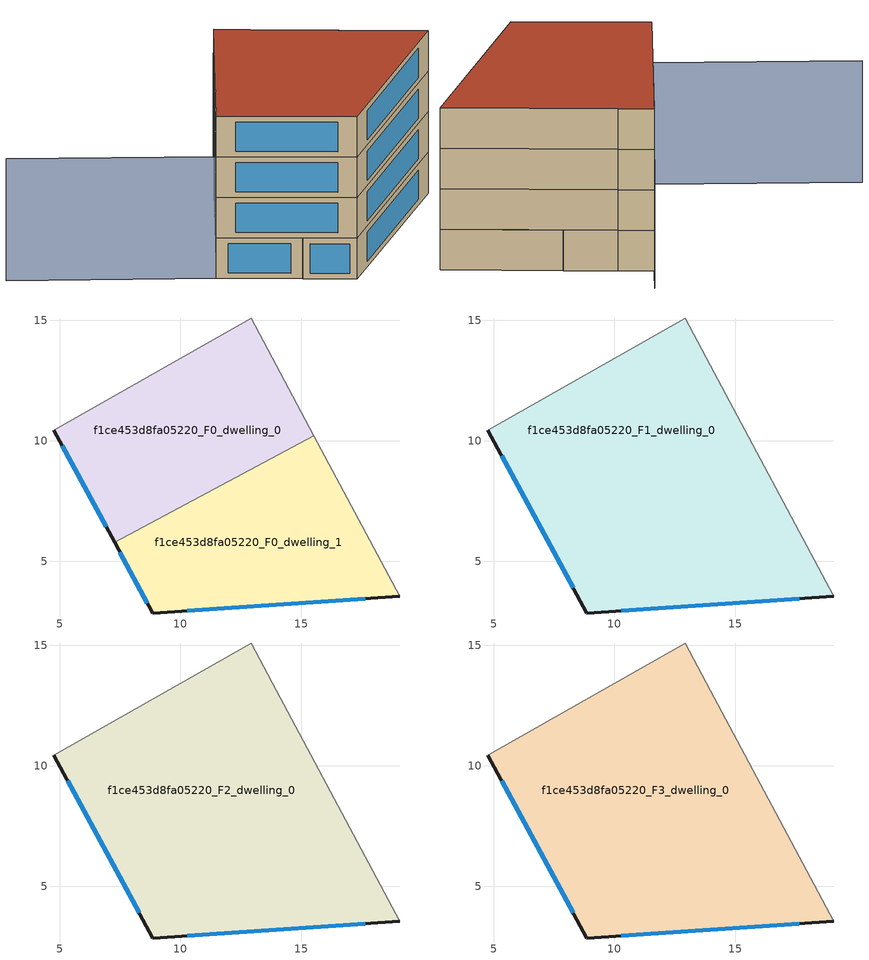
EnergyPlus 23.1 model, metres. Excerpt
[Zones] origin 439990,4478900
f1ce453d8fa05220_F0_dwelling_0
 floor ground (EU_floor_Construction): 13.97,13.13 15.54,10.2 7.27,5.79 4.75,10.44 12.93,15.09 z0
 wall outside (EU_wall_Construction): 4.75,10.44 7.27,5.79 z0:3
 wall adiabatic (EU_wall_Construction): 15.54,10.2 13.97,13.13 12.93,15.09 4.75,10.44 z0:3
 wall to f1ce453d8fa05220_F0_dwelling_1 (EU_wall_Construction): 7.27,5.79 15.54,10.2 z0:3
 window (EU_Window_Construction): 5.1,9.8 6.92,6.43 z0.42:2.58
f1ce453d8fa05220_F0_dwelling_1
 floor ground (EU_floor_Construction): 15.54,10.2 19.09,3.56 8.85,2.86 7.27,5.79 z0
 wall outside (EU_wall_Construction): 7.27,5.79 8.85,2.86 19.09,3.56 z0:3
 wall adiabatic (EU_wall_Construction): 19.09,3.56 15.54,10.2 z0:3
 window (EU_Window_Construction): 10.27,2.96 17.67,3.46 / 7.49,5.38 8.63,3.27 z0.42:2.58
f1ce453d8fa05220_F1_dwelling_0
 floor to f1ce453d8fa05220_F0_dwelling_0 (EU_floor_Construction): 13.97,13.13 15.54,10.2 7.27,5.79 4.75,10.44 12.93,15.09 z3
 floor to f1ce453d8fa05220_F0_dwelling_1 (EU_floor_Construction): 15.54,10.2 19.09,3.56 8.85,2.86 7.27,5.79 z3
 wall outside (EU_wall_Construction): 4.75,10.44 8.85,2.86 19.09,3.56 z3:6
 wall adiabatic (EU_wall_Construction): 19.09,3.56 13.97,13.13 12.93,15.09 4.75,10.44 z3:6
 window (EU_Window_Construction): 10.27,2.96 17.67,3.46 / 5.32,9.39 8.28,3.91 z3.42:5.58
f1ce453d8fa05220_F2_dwelling_0
 floor to f1ce453d8fa05220_F1_dwelling_0 (EU_floor_Construction): 13.97,13.13 19.09,3.56 8.85,2.86 4.75,10.44 12.93,15.09 z6
 wall outside (EU_wall_Construction): 4.75,10.44 8.85,2.86 19.09,3.56 z6:9
 wall adiabatic (EU_wall_Construction): 19.09,3.56 13.97,13.13 12.93,15.09 4.75,10.44 z6:9
 window (EU_Window_Construction): 10.27,2.96 17.67,3.46 / 5.32,9.39 8.28,3.91 z6.42:8.58
f1ce453d8fa05220_F3_dwelling_0
 floor to f1ce453d8fa05220_F2_dwelling_0 (EU_floor_Construction): 13.97,13.13 19.09,3.56 8.85,2.86 4.75,10.44 12.93,15.09 z9
 wall outside (EU_wall_Construction): 4.75,10.44 8.85,2.86 19.09,3.56 z9:12
 wall adiabatic (EU_wall_Construction): 19.09,3.56 13.97,13.13 12.93,15.09 4.75,10.44 z9:12
 window (EU_Window_Construction): 10.27,2.96 17.67,3.46 / 5.32,9.39 8.28,3.91 z9.42:11.58
 roof outside (EU_roof_Construction): 19.09,3.56 13.97,13.13 12.93,15.09 4.75,10.44 8.85,2.86 z12
shading: 14.53,16.01 4.76,10.41 / 4.76,10.41 -1.64,21.58 z0:9
[Building]
EU S2 Campaign: North Axis=0; Terrain=City; Solar Distribution=FullExterior
[Site:Location]
Madrid: Latitude=40.5; Longitude=-3.5; Time Zone=1; Elevation=609
[SizingPeriod:WeatherFileDays]
AnnualSizingPeriod: Begin Month=1; Begin Day of Month=1; End Month=12; End Day of Month=31; Day of Week for Start Day=Monday; Use Weather File Daylight Saving Period=No; Use Weather File Rain and Snow Indicators=No
[MATERIAL]
EU_InternalMass_Material: Roughness=MediumRough; Thickness=0.1; Conductivity=1; Density=1800; Specific Heat=900; Thermal Absorptance=0.9; Solar Absorptance=0.7; Visible Absorptance=0.7
[MATERIAL:NOMASS] Roughness=MediumRough; Thermal Absorptance=0.9; Solar Absorptance=0.7; Visible Absorptance=0.7
Name | Thermal Resistance
EU_wall_NoMass | 1.60022
EU_roof_NoMass | 1.57597
EU_floor_NoMass | 0.470652
[WINDOWMATERIAL:SIMPLEGLAZINGSYSTEM]
EU_Window_SimpleGlazing: UFactor=3.28802; Solar Heat Gain Coefficient=0.85; Visible Transmittance=0.85
[CONSTRUCTION]
EU_wall_Construction: EU_wall_NoMass
EU_roof_Construction: EU_roof_NoMass
EU_floor_Construction: EU_floor_NoMass
EU_InternalMass_Construction: EU_InternalMass_Material
EU_Window_Construction: EU_Window_SimpleGlazing
[ZONE] Type=1; Multiplier=1; Ceiling Height=autocalculate; Floor Area=autocalculate; Part of Total Floor Area=Yes
Name | Volume
f1ce453d8fa05220_F0_dwelling_0 | 152.602
f1ce453d8fa05220_F1_dwelling_0 | 305.196
f1ce453d8fa05220_F2_dwelling_0; f1ce453d8fa05220_F3_dwelling_0 | 305.203
f1ce453d8fa05220_F0_dwelling_1 | 152.596
[INTERNALMASS] Construction=EU_InternalMass_Construction
Name | Zone or ZoneList | Surface Area
f1ce453d8fa05220_F0_dwelling_0_EU_InternalMass | f1ce453d8fa05220_F0_dwelling_0 | 50.8674
f1ce453d8fa05220_F0_dwelling_1_EU_InternalMass | f1ce453d8fa05220_F0_dwelling_1 | 50.8653
f1ce453d8fa05220_F1_dwelling_0_EU_InternalMass | f1ce453d8fa05220_F1_dwelling_0 | 101.734
f1ce453d8fa05220_F2_dwelling_0_EU_InternalMass | f1ce453d8fa05220_F2_dwelling_0 | 101.734
f1ce453d8fa05220_F3_dwelling_0_EU_InternalMass | f1ce453d8fa05220_F3_dwelling_0 | 101.734
[OTHEREQUIPMENT] Fuel Type=Electricity; Design Level Calculation Method=Watts/Area; Power per Zone Floor Area=1; Fraction Latent=0; Fraction Radiant=0; Fraction Lost=0; Carbon Dioxide Generation Rate=0; EndUse Subcategory=EU_Step8_InternalGains
Name | Zone or ZoneList or Space or SpaceList | Schedule
EU_Step8_InternalGain_f1ce453d8fa05220_F0_dwelling_0_f000 | f1ce453d8fa05220_F0_dwelling_0 | EU_Step8_GainSchedule_f1ce453d8fa05220_F0_dwelling_0_f000
EU_Step8_InternalGain_f1ce453d8fa05220_F0_dwelling_1_f000 | f1ce453d8fa05220_F0_dwelling_1 | EU_Step8_GainSchedule_f1ce453d8fa05220_F0_dwelling_1_f000
EU_Step8_InternalGain_f1ce453d8fa05220_F1_dwelling_0_f000 | f1ce453d8fa05220_F1_dwelling_0 | EU_Step8_GainSchedule_f1ce453d8fa05220_F1_dwelling_0_f000
EU_Step8_InternalGain_f1ce453d8fa05220_F2_dwelling_0_f000 | f1ce453d8fa05220_F2_dwelling_0 | EU_Step8_GainSchedule_f1ce453d8fa05220_F2_dwelling_0_f000
EU_Step8_InternalGain_f1ce453d8fa05220_F3_dwelling_0_f000 | f1ce453d8fa05220_F3_dwelling_0 | EU_Step8_GainSchedule_f1ce453d8fa05220_F3_dwelling_0_f000
[ZONEVENTILATION:DESIGNFLOWRATE] Schedule=EU_AlwaysOn; Design Flow Rate Calculation Method=AirChanges/Hour; Air Changes per Hour=0.480704; Ventilation Type=Natural; Fan Pressure Rise=0; Fan Total Efficiency=1; Constant Term Coefficient=1; Temperature Term Coefficient=0; Velocity Term Coefficient=0; Velocity Squared Term Coefficient=0; Minimum Indoor Temperature=-100; Maximum Indoor Temperature=100; Delta Temperature=-100; Minimum Outdoor Temperature=-100; Maximum Outdoor Temperature=100; Maximum Wind Speed=40
Name | Zone or ZoneList or Space or SpaceList
EU_ConstantAir_f1ce453d8fa05220_F0_dwelling_0 | f1ce453d8fa05220_F0_dwelling_0
EU_ConstantAir_f1ce453d8fa05220_F0_dwelling_1 | f1ce453d8fa05220_F0_dwelling_1
EU_ConstantAir_f1ce453d8fa05220_F1_dwelling_0 | f1ce453d8fa05220_F1_dwelling_0
EU_ConstantAir_f1ce453d8fa05220_F2_dwelling_0 | f1ce453d8fa05220_F2_dwelling_0
EU_ConstantAir_f1ce453d8fa05220_F3_dwelling_0 | f1ce453d8fa05220_F3_dwelling_0
[HVACTEMPLATE:THERMOSTAT] Constant Heating Setpoint=20; Constant Cooling Setpoint=50
EU_HeatOnly_f1ce453d8fa05220_F0_dwelling_0; EU_HeatOnly_f1ce453d8fa05220_F0_dwelling_1; EU_HeatOnly_f1ce453d8fa05220_F1_dwelling_0; EU_HeatOnly_f1ce453d8fa05220_F2_dwelling_0; EU_HeatOnly_f1ce453d8fa05220_F3_dwelling_0
[HVACTEMPLATE:ZONE:IDEALLOADSAIRSYSTEM] System Availability Schedule=EU_AlwaysOn; Maximum Heating Supply Air Temperature=50; Minimum Cooling Supply Air Temperature=13; Maximum Heating Supply Air Humidity Ratio=0.0156; Minimum Cooling Supply Air Humidity Ratio=0.0077; Heating Limit=NoLimit; Cooling Limit=NoLimit; Heating Availability Schedule=EU_AlwaysOn; Cooling Availability Schedule=EU_CoolingOff; Dehumidification Control Type=ConstantSensibleHeatRatio; Cooling Sensible Heat Ratio=0.7; Dehumidification Setpoint=60; Humidification Control Type=None; Humidification Setpoint=30; Outdoor Air Method=None; Outdoor Air Flow Rate per Person=0.00944; Outdoor Air Flow Rate per Zone Floor Area=0; Outdoor Air Flow Rate per Zone=0; Demand Controlled Ventilation Type=None; Outdoor Air Economizer Type=NoEconomizer; Heat Recovery Type=None; Sensible Heat Recovery Effectiveness=0.7; Latent Heat Recovery Effectiveness=0.65
Name | Template Thermostat
f1ce453d8fa05220_F0_dwelling_0 | EU_HeatOnly_f1ce453d8fa05220_F0_dwelling_0
f1ce453d8fa05220_F0_dwelling_1 | EU_HeatOnly_f1ce453d8fa05220_F0_dwelling_1
f1ce453d8fa05220_F1_dwelling_0 | EU_HeatOnly_f1ce453d8fa05220_F1_dwelling_0
f1ce453d8fa05220_F2_dwelling_0 | EU_HeatOnly_f1ce453d8fa05220_F2_dwelling_0
f1ce453d8fa05220_F3_dwelling_0 | EU_HeatOnly_f1ce453d8fa05220_F3_dwelling_0
[SIZING:ZONE] Zone Cooling Design Supply Air Temperature Input Method=SupplyAirTemperature; Zone Cooling Design Supply Air Temperature=13; Zone Heating Design Supply Air Temperature Input Method=SupplyAirTemperature; Zone Heating Design Supply Air Temperature=50; Zone Cooling Design Supply Air Humidity Ratio=0.008; Zone Heating Design Supply Air Humidity Ratio=0.008; Cooling Design Air Flow Method=DesignDay; Cooling Design Air Flow Rate=0; Cooling Minimum Air Flow per Zone Floor Area=0.000762; Cooling Minimum Air Flow=0; Cooling Minimum Air Flow Fraction=0.2; Heating Design Air Flow Method=DesignDay; Heating Design Air Flow Rate=0; Heating Maximum Air Flow per Zone Floor Area=0.002032; Heating Maximum Air Flow=0.141576; Heating Maximum Air Flow Fraction=0.3; Account for Dedicated Outdoor Air System=No; Dedicated Outdoor Air System Control Strategy=NeutralSupplyAir; Dedicated Outdoor Air Low Setpoint Temperature for Design=autosize; Dedicated Outdoor Air High Setpoint Temperature for Design=autosize; Zone Load Sizing Method=Sensible Load Only No Latent Load; Zone Latent Cooling Design Supply Air Humidity Ratio Input Method=HumidityRatioDifference; Zone Cooling Design Supply Air Humidity Ratio Difference=0.005; Zone Latent Heating Design Supply Air Humidity Ratio Input Method=HumidityRatioDifference; Zone Humidification Design Supply Air Humidity Ratio Difference=0.005
f1ce453d8fa05220_F0_dwelling_0; f1ce453d8fa05220_F0_dwelling_1; f1ce453d8fa05220_F1_dwelling_0; f1ce453d8fa05220_F2_dwelling_0; f1ce453d8fa05220_F3_dwelling_0
[SCHEDULE:CONSTANT]
Name | Hourly Value
EU_AlwaysOn | 1
EU_CoolingOff | 0
[SCHEDULE:FILE] Column Number=1; Rows to Skip at Top=0; Number of Hours of Data=8760; Column Separator=Comma; Interpolate to Timestep=No; Minutes per Item=60; Adjust Schedule for Daylight Savings=Yes
Name | File
EU_Step8_GainSchedule_f1ce453d8fa05220_F0_dwelling_0_f000 | ../../schedules/f1ce453d8fa05220/f1ce453d8fa05220_F0_dwelling_0_f000_gain.csv
EU_Step8_GainSchedule_f1ce453d8fa05220_F0_dwelling_1_f000 | ../../schedules/f1ce453d8fa05220/f1ce453d8fa05220_F0_dwelling_1_f000_gain.csv
EU_Step8_GainSchedule_f1ce453d8fa05220_F1_dwelling_0_f000 | ../../schedules/f1ce453d8fa05220/f1ce453d8fa05220_F1_dwelling_0_f000_gain.csv
EU_Step8_GainSchedule_f1ce453d8fa05220_F2_dwelling_0_f000 | ../../schedules/f1ce453d8fa05220/f1ce453d8fa05220_F2_dwelling_0_f000_gain.csv
EU_Step8_GainSchedule_f1ce453d8fa05220_F3_dwelling_0_f000 | ../../schedules/f1ce453d8fa05220/f1ce453d8fa05220_F3_dwelling_0_f000_gain.csv
